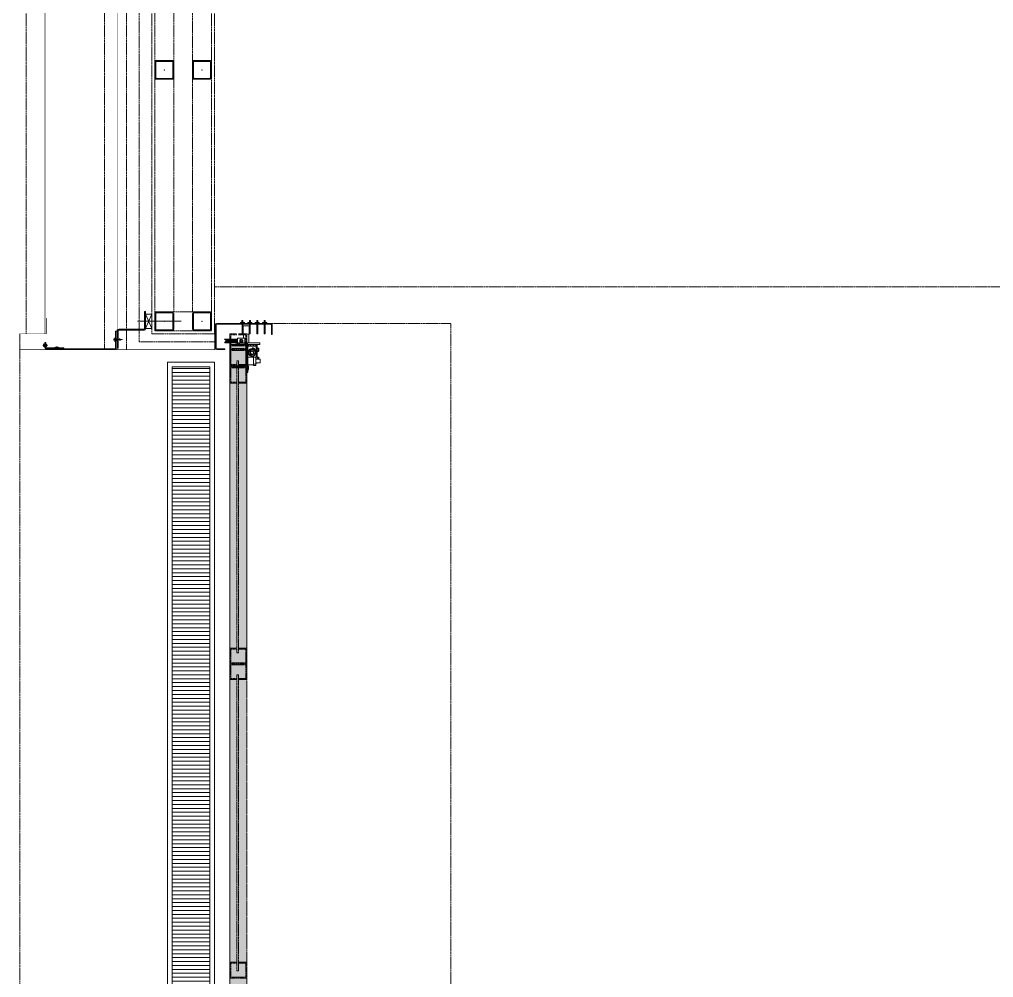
# Model space of a CAD drawing. Extents: x -1457 to 23780, y -2071 to 4205.
# Drawn here: x 1120.4 to 1430.4, y 1625.1 to 1930 of the extents above; entities that cross this region are included whole.
import ezdxf
from ezdxf.xclip import XClip

# ---------------------------------------------------------------- set-up
doc = ezdxf.new("R2010")
doc.units = 0
doc.header["$MEASUREMENT"] = 0
doc.header["$XCLIPFRAME"] = 0
doc.linetypes.add('HIDDEN', pattern=[0.375, 0.25, -0.125])
doc.layers.get('0').update_dxf_attribs({"color": 9, "lineweight": 9})
doc.layers.add('M-TEFRIS2-015', color=129, linetype='Continuous', lineweight=9)

# ---------------------------------------------------------------- blocks, each defined once
blk = doc.blocks.new('p-ızgara 1')
h = blk.add_hatch()
h.set_pattern_fill('ANSI31', color=256, scale=10, angle=225, style=0)
h.set_pattern_definition([(270, (-1308.5183, 1064.6868), (1.25, -4e-16), [])])
h.paths.add_polyline_path([(1.5, 13.5), (1.5, 1.5), (394.5, 1.5), (394.5, 13.5)])
for points in [[(0, 15), (0, 0), (396, 0), (396, 15)], [(1.5, 13.5), (1.5, 1.5), (394.5, 1.5), (394.5, 13.5)]]:
    blk.add_lwpolyline(points, close=True)
blk = doc.blocks.new('p-seksiyonel kapı profil')
for p, q in [((-13.26, 6.34), (-13.5, 6.34)), ((-13.5, 3.27), (-13.5, 6.34)), ((-13.5, 6.34), (-13.5, 5.67)), ((-13.5, 6.34), (-13.5, 6.34)), ((-13.26, 3.27), (-13.26, 6.34)), ((-13.02, 6.82), (-13.03, 6.82)), ((-13.02, 6.58), (-13.02, 6.82)), ((-13.02, 6.82), (4.13, 6.82)), ((-13.02, 6.58), (4.13, 6.58)), ((-11.79, 6.84), (-11.79, 7.08)), ((-11.25, 7.08), (-11.79, 7.08)), ((-11.79, 6.84), (-11.28, 6.84)), ((-11.28, 7.76), (-11.28, 7.08)), ((-11.28, 7.76), (-11.25, 7.76)), ((-11.25, 7.76), (-10.99, 7.76)), ((-11.25, 7.53), (-11.25, 7.76)), ((-11.25, 7.53), (-10.99, 7.53)), ((-11.25, 6.82), (-11.25, 7.53)), ((-11.25, 6.58), (-11.25, 3.51)), ((-11.01, 6.58), (-11.01, 3.51)), ((-10.99, 7.53), (-10.99, 7.76)), ((-10.99, 7.53), (-10.99, 6.84)), ((-10.71, 7.08), (-10.99, 7.08)), ((-10.71, 6.84), (-10.99, 6.84)), ((-10.71, 6.84), (-10.71, 7.08)), ((-10.71, 7.08), (-10.48, 7.08)), ((-10.71, 6.84), (-10.48, 6.84)), ((-10.48, 7.08), (-10.48, 6.84)), ((-9.42, 6.84), (-9.42, 7.08)), ((-8.89, 7.08), (-9.42, 7.08)), ((-9.42, 6.84), (-8.92, 6.84)), ((-8.92, 7.76), (-8.92, 7.08)), ((-8.92, 7.76), (-8.89, 7.76)), ((-8.89, 7.76), (-8.62, 7.76)), ((-8.89, 7.53), (-8.89, 7.76)), ((-8.89, 7.53), (-8.62, 7.53)), ((-8.89, 6.82), (-8.89, 7.53)), ((-8.89, 6.58), (-8.89, 3.51)), ((-8.65, 6.58), (-8.65, 3.51)), ((-8.62, 7.53), (-8.62, 7.76)), ((-8.62, 7.53), (-8.62, 6.84)), ((-8.35, 7.08), (-8.62, 7.08)), ((-8.35, 6.84), (-8.62, 6.84)), ((-8.35, 6.84), (-8.35, 7.08)), ((-8.35, 7.08), (-8.12, 7.08)), ((-8.35, 6.84), (-8.12, 6.84)), ((-8.12, 7.08), (-8.12, 6.84)), ((-7.06, 6.84), (-7.06, 7.08)), ((-6.53, 7.08), (-7.06, 7.08)), ((-7.06, 6.84), (-6.56, 6.84)), ((-6.56, 7.76), (-6.56, 7.08)), ((-6.56, 7.76), (-6.53, 7.76)), ((-6.53, 7.76), (-6.26, 7.76)), ((-6.53, 7.53), (-6.53, 7.76)), ((-6.53, 7.53), (-6.26, 7.53)), ((-6.53, 6.82), (-6.53, 7.53)), ((-6.53, 6.58), (-6.53, 3.51)), ((-6.29, 6.58), (-6.29, 3.51)), ((-6.26, 7.53), (-6.26, 7.76)), ((-6.26, 7.53), (-6.26, 6.84)), ((-5.99, 7.08), (-6.26, 7.08)), ((-5.99, 6.84), (-6.26, 6.84)), ((-5.99, 6.84), (-5.99, 7.08)), ((-5.99, 7.08), (-5.76, 7.08)), ((-5.99, 6.84), (-5.76, 6.84)), ((-5.76, 7.08), (-5.76, 6.84)), ((-4.7, 6.84), (-4.7, 7.08)), ((-4.16, 7.08), (-4.7, 7.08)), ((-4.7, 6.84), (-4.19, 6.84)), ((-4.19, 7.76), (-4.19, 7.08)), ((-4.19, 7.76), (-4.16, 7.76)), ((-4.16, 7.76), (-3.9, 7.76)), ((-4.16, 7.53), (-4.16, 7.76)), ((-4.16, 7.53), (-3.9, 7.53)), ((-4.16, 6.82), (-4.16, 7.53)), ((-4.16, 6.58), (-4.16, 3.51)), ((-3.93, 6.58), (-3.93, 3.51)), ((-3.9, 7.53), (-3.9, 7.76)), ((-3.9, 7.53), (-3.9, 6.84)), ((-3.63, 7.08), (-3.9, 7.08)), ((-3.63, 6.84), (-3.9, 6.84)), ((-3.63, 6.84), (-3.63, 7.08)), ((-3.63, 7.08), (-3.39, 7.08)), ((-3.63, 6.84), (-3.39, 6.84)), ((-3.39, 7.08), (-3.39, 6.84)), ((4.13, 6.58), (4.13, 6.82)), ((4.37, 6.34), (4.6, 6.34)), ((4.37, 6.34), (4.37, -1.04)), ((4.6, 6.34), (4.6, -1.04)), ((-13.5, 5.67), (-13.5, 5.49)), ((-13.5, 5.67), (-13.5, 5.67)), ((-13.5, 5.49), (-13.5, 5.49)), ((-13.26, 3.27), (-13.5, 3.27)), ((-11.01, 3.51), (-11.25, 3.51)), ((-8.65, 3.51), (-8.89, 3.51)), ((-6.29, 3.51), (-6.53, 3.51)), ((-6.14, 5.99), (-6.14, 3.39)), ((-6.14, 5.99), (-4.25, 5.99)), ((-6.14, 3.39), (-4.25, 3.39)), ((-6.03, 3.39), (-6.03, 0.6)), ((-5.67, 6.04), (-5.72, 5.99)), ((-5.67, 6.04), (-5.53, 6.04)), ((-5.53, 6.04), (-4.73, 6.04)), ((-4.68, 5.99), (-4.73, 6.04)), ((-4.37, 2.07), (-4.37, 3.39)), ((-4.25, 3.39), (-4.25, 5.99)), ((-3.93, 3.51), (-4.16, 3.51)), ((-9.63, 0.12), (-9.63, 0.59)), ((-9.63, 0.59), (-5.32, 0.59)), ((-9.63, 0.12), (-5.85, 0.12)), ((-6.03, 0.6), (-5.77, 0.6)), ((-5.85, -0.36), (-5.85, 0.12)), ((-5.82, 0.15), (-5.82, -0.36)), ((-5.79, 0.6), (-5.79, 0.59)), ((-5.79, 0.12), (-5.79, 0.15)), ((-5.79, 0.12), (-5.32, 0.12)), ((-5.79, -0.13), (-5.79, 0.12)), ((-5.77, 0.6), (-4.85, 0.6)), ((-5.06, 0), (-5.41, 0)), ((-5.32, 0.12), (-5.32, 0.59)), ((-4.85, 0.59), (-5.32, 0.59)), ((-5.32, 0.12), (-5.32, 0)), ((-5.32, 0.12), (-0.24, 0.12)), ((-4.89, 0), (-5.06, 0)), ((-4.83, 0), (-4.89, 0)), ((-4.85, 2.07), (-4.85, 0.59)), ((-4.85, 2.07), (-2.52, 2.07)), ((-4.85, 0.59), (-3.19, 0.59)), ((-4.85, 0.59), (-4.85, 0.47)), ((-4.85, 0.47), (-3.19, 0.47)), ((-4.84, 0.4), (-4.85, 0.47)), ((-4.84, 0.34), (-4.84, 0.4)), ((-4.83, 0.28), (-4.84, 0.34)), ((-4.83, 0.22), (-4.83, 0.28)), ((-4.82, 0.18), (-4.83, 0.22)), ((-4.81, 0), (-4.83, 0)), ((-4.81, 0.15), (-4.82, 0.18)), ((-4.8, 0.12), (-4.81, 0.15)), ((-4.55, 0), (-4.81, 0)), ((-4.78, 0.12), (-4.8, 0.12)), ((-4.53, 0), (-4.55, 0)), ((-4.47, 0), (-4.53, 0)), ((-3.36, 0), (-4.47, 0)), ((-4.13, 1.38), (-4.15, 1.24)), ((-4.15, 1.24), (-4.13, 1.1)), ((-4.07, 1.51), (-4.13, 1.38)), ((-4.13, 1.1), (-4.07, 0.97)), ((-3.97, 1.61), (-4.07, 1.51)), ((-4.04, 1.38), (-4.07, 1.24)), ((-4.07, 1.24), (-4.04, 1.1)), ((-4.07, 0.97), (-3.97, 0.87)), ((-3.98, 1.51), (-4.04, 1.38)), ((-4.04, 1.1), (-3.98, 0.97)), ((-3.89, 1.61), (-3.98, 1.51)), ((-3.98, 0.97), (-3.89, 0.87)), ((-3.85, 1.68), (-3.97, 1.61)), ((-3.97, 0.87), (-3.85, 0.8)), ((-3.77, 1.68), (-3.89, 1.61)), ((-3.89, 0.87), (-3.77, 0.8)), ((-3.72, 1.71), (-3.85, 1.68)), ((-3.85, 0.8), (-3.72, 0.77)), ((-3.84, 1.65), (-3.63, 1.44)), ((-3.63, 1.04), (-3.83, 0.83)), ((-3.64, 1.71), (-3.77, 1.68)), ((-3.77, 0.8), (-3.64, 0.77)), ((-3.58, 1.7), (-3.72, 1.71)), ((-3.72, 0.77), (-3.58, 0.78)), ((-3.26, 1.44), (-3.63, 1.44)), ((-3.26, 1.04), (-3.63, 1.04)), ((-3.45, 1.65), (-3.58, 1.7)), ((-3.58, 0.78), (-3.45, 0.83)), ((-3.22, 1.24), (-3.55, 1.24)), ((-3.34, 1.56), (-3.45, 1.65)), ((-3.45, 0.83), (-3.34, 0.92)), ((-3.23, 0), (-3.36, 0)), ((-3.26, 1.45), (-3.34, 1.56)), ((-3.34, 0.92), (-3.26, 1.04)), ((-3.22, 1.31), (-3.26, 1.45)), ((-3.26, 1.04), (-3.22, 1.17)), ((-3.13, 0), (-3.23, 0)), ((-3.22, 1.17), (-3.22, 1.31)), ((-3.19, 0.59), (-2.52, 0.59)), ((-3.19, 0.59), (-3.19, 0.47)), ((-3.19, 0.47), (-3.16, 0.41)), ((-3.16, 0.41), (-3.07, 0.35)), ((-2.71, 0), (-3.13, 0)), ((-3.07, 0.35), (-2.93, 0.3)), ((-2.93, 0.3), (-2.74, 0.25)), ((-2.74, 0.25), (-2.5, 0.21)), ((-2.29, 0), (-2.71, 0)), ((-2.52, 2.07), (-2.52, 0.59)), ((-2.52, 2.07), (-2.44, 2.07)), ((-2.52, 0.59), (-2.5, 0.59)), ((-2.44, 0.59), (-2.5, 0.59)), ((-2.5, 0.59), (-2.5, 0.21)), ((-2.5, 0.21), (-2.49, 0.17)), ((-2.49, 0.17), (-2.48, 0.14)), ((-2.48, 0.14), (-2.46, 0.12)), ((-2.46, 0.12), (-2.45, 0.12)), ((-2.44, 2.07), (-2.44, 0.59)), ((1.61, 1.83), (-2.44, 1.83)), ((1.62, 1.8), (-2.44, 1.8)), ((1.27, 1.44), (-2.44, 1.44)), ((1.18, 1.24), (-2.44, 1.24)), ((1.26, 1.04), (-2.44, 1.04)), ((1.62, 0.68), (-2.44, 0.68)), ((1.61, 0.65), (-2.44, 0.65)), ((-2.44, 0.59), (-2.44, 0.12)), ((-2.01, 0.59), (-2.44, 0.59)), ((-2.19, 0), (-2.29, 0)), ((-2.06, 0), (-2.19, 0)), ((-1.64, 0), (-2.06, 0)), ((-2.01, 0.59), (-2.01, 0.12)), ((-2.01, 0.59), (0, 0.59)), ((-1.69, 0.65), (-1.74, 0.59)), ((-1.53, 0), (-1.64, 0)), ((-0.95, 0), (-1.53, 0)), ((-0.89, 0), (-0.95, 0)), ((-0.87, 0), (-0.89, 0)), ((-0.6, 0), (-0.87, 0)), ((-0.62, 0.59), (-0.68, 0.65)), ((-0.58, 0), (-0.6, 0)), ((-0.52, 0), (-0.58, 0)), ((-0.36, 0), (-0.52, 0)), ((0, 0), (-0.36, 0)), ((-0.24, 0.12), (-0.24, 0)), ((-0.24, 0.12), (0, 0.12)), ((0, 0.12), (0, 0.59)), ((0, 0), (0, 0)), ((1.62, 0.68), (1.26, 1.04)), ((1.27, 1.44), (1.62, 1.8)), ((-9.19, -1.11), (-9.22, -1.11)), ((-9.22, -1.18), (-9.22, -1.11)), ((-9.22, -1.18), (-9.19, -1.12)), ((-9.22, -1.2), (-9.22, -1.18)), ((-9.19, -1.41), (-9.22, -1.2)), ((-9.22, -1.65), (-9.22, -1.2)), ((-9.22, -1.65), (-9.19, -1.42)), ((-9.22, -1.68), (-9.22, -1.65)), ((-9.19, -1.88), (-9.22, -1.68)), ((-9.22, -2.05), (-9.22, -1.68)), ((-9.22, -2.05), (-9.19, -1.88)), ((-9.2, -2.05), (-9.22, -2.06)), ((-9.22, -2.06), (-9.22, -2.05)), ((-9.19, -1.07), (-9.19, -1.12)), ((-9.19, -1.07), (-8.74, -1.07)), ((-9.19, -1.12), (-9.19, -1.11)), ((-9.19, -1.12), (-9.19, -1.16)), ((-9.19, -1.16), (-9.19, -1.42)), ((-9.19, -1.16), (-8.74, -1.16)), ((-9.19, -1.42), (-9.19, -1.41)), ((-9.19, -1.42), (-9.19, -1.67)), ((-9.19, -1.67), (-8.74, -1.67)), ((-9.19, -1.67), (-9.19, -1.88)), ((-9.19, -2.09), (-9.19, -1.88)), ((-9.19, -1.88), (-9.19, -1.88)), ((-9.19, -2.09), (-8.74, -2.09)), ((-8.74, -0.14), (-8.27, -0.14)), ((-8.74, -2.18), (-8.74, -0.14)), ((-8.74, -4.56), (-8.74, -2.18)), ((-8.74, -2.18), (-8.39, -2.18)), ((-8.39, -0.36), (-5.79, -0.36)), ((-8.39, -0.36), (-8.39, -0.4)), ((-8.39, -3.93), (-8.39, -0.4)), ((-8.39, -0.4), (-5.79, -0.4)), ((-8.28, -1.86), (-8.31, -2.07)), ((-8.31, -2.07), (-8.31, -2.16)), ((-8.28, -2.14), (-8.31, -2.35)), ((-8.31, -2.35), (-8.31, -2.56)), ((-8.31, -2.56), (-8.29, -2.67)), ((-8.21, -1.66), (-8.28, -1.86)), ((-8.21, -1.94), (-8.28, -2.14)), ((-8.28, -2.72), (-8.28, -2.71)), ((-8.22, -2.92), (-8.28, -2.72)), ((-8.27, -0.36), (-8.27, -0.14)), ((-8.13, -2.35), (-8.24, -2.6)), ((-8.24, -2.67), (-8.13, -2.41)), ((-8.24, -2.67), (-8.24, -2.6)), ((-8.16, -2.79), (-8.24, -2.67)), ((-8, -3.26), (-8.22, -2.92)), ((-8.1, -1.47), (-8.21, -1.66)), ((-8.1, -1.75), (-8.21, -1.94)), ((-8.21, -2.45), (-8.19, -2.24)), ((-8.21, -2.48), (-8.19, -2.27)), ((-8.21, -2.45), (-8.21, -2.48)), ((-8.19, -2.24), (-8.13, -2.03)), ((-8.19, -2.27), (-8.13, -2.06)), ((-8.13, -2.91), (-8.17, -2.77)), ((-7.91, -3.15), (-8.16, -2.79)), ((-8.13, -2.03), (-8.02, -1.83)), ((-8.13, -2.06), (-8.02, -1.86)), ((-8.02, -2.1), (-8.13, -2.35)), ((-8.13, -2.41), (-8, -2.15)), ((-8.02, -3.11), (-8.13, -2.91)), ((-7.96, -1.31), (-8.1, -1.47)), ((-7.96, -1.59), (-8.1, -1.75)), ((-8.09, -2.53), (-8.08, -2.4)), ((-8.09, -2.66), (-8.09, -2.53)), ((-8.07, -2.79), (-8.09, -2.66)), ((-8.08, -2.4), (-8.05, -2.27)), ((-8.03, -2.91), (-8.07, -2.79)), ((-8.05, -2.27), (-8, -2.15)), ((-7.98, -3.03), (-8.03, -2.91)), ((-8.02, -1.83), (-7.88, -1.66)), ((-8.02, -1.86), (-7.88, -1.69)), ((-8, -2.07), (-8.02, -2.1)), ((-7.88, -1.8), (-8, -2.07)), ((-8, -2.15), (-7.94, -2.03)), ((-8, -2.15), (-7.99, -2.11)), ((-7.99, -2.11), (-7.87, -1.87)), ((-7.91, -3.15), (-7.98, -3.03)), ((-7.8, -1.17), (-7.96, -1.31)), ((-7.8, -1.45), (-7.96, -1.59)), ((-7.94, -2.03), (-7.86, -1.93)), ((-7.76, -1.55), (-7.88, -1.8)), ((-7.88, -1.66), (-7.78, -1.57)), ((-7.88, -1.69), (-7.81, -1.63)), ((-7.87, -1.87), (-7.76, -1.62)), ((-7.86, -1.93), (-7.77, -1.83)), ((-7.62, -1.06), (-7.8, -1.17)), ((-7.62, -1.34), (-7.8, -1.45)), ((-7.77, -1.83), (-7.67, -1.75)), ((-7.49, -1.52), (-7.76, -1.55)), ((-7.76, -1.62), (-7.76, -1.55)), ((-7.76, -1.62), (-7.48, -1.6)), ((-7.74, -1.54), (-7.71, -1.52)), ((-7.71, -1.52), (-7.52, -1.42)), ((-7.68, -2.57), (-7.66, -2.41)), ((-7.67, -2.53), (-7.68, -2.49)), ((-7.67, -2.6), (-7.68, -2.52)), ((-7.66, -2.64), (-7.68, -2.52)), ((-7.66, -2.73), (-7.68, -2.57)), ((-7.67, -1.53), (-7.52, -1.45)), ((-7.67, -1.75), (-7.56, -1.68)), ((-7.62, -2.68), (-7.67, -2.53)), ((-7.62, -2.75), (-7.67, -2.6)), ((-7.66, -2.41), (-7.6, -2.26)), ((-7.59, -2.79), (-7.66, -2.64)), ((-7.59, -2.87), (-7.66, -2.73)), ((-7.42, -0.99), (-7.62, -1.06)), ((-7.42, -1.27), (-7.62, -1.34)), ((-7.62, -2.67), (-7.55, -2.73)), ((-7.52, -2.82), (-7.62, -2.68)), ((-7.52, -2.88), (-7.62, -2.75)), ((-7.6, -2.26), (-7.49, -2.14)), ((-7.59, -0.1), (-7.59, -0.36)), ((-7.59, -2.26), (-7.59, -2.53)), ((-7.54, -2.32), (-7.59, -2.46)), ((-7.59, -2.46), (-7.59, -2.61)), ((-7.59, -2.53), (-7.59, -2.7)), ((-7.59, -2.61), (-7.54, -2.75)), ((-7.49, -2.91), (-7.59, -2.79)), ((-7.49, -3), (-7.59, -2.87)), ((-7.57, -2.76), (-7.53, -2.79)), ((-7.56, -1.68), (-7.44, -1.63)), ((-7.46, -2.19), (-7.54, -2.32)), ((-7.54, -2.75), (-7.46, -2.87)), ((-7.53, -2.79), (-7.52, -2.8)), ((-7.52, -1.42), (-7.31, -1.36)), ((-7.52, -1.45), (-7.31, -1.39)), ((-7.45, -2.89), (-7.52, -2.82)), ((-7.4, -2.98), (-7.52, -2.88)), ((-7.22, -1.49), (-7.49, -1.52)), ((-7.49, -2.14), (-7.36, -2.04)), ((-7.36, -3.01), (-7.49, -2.91)), ((-7.36, -3.09), (-7.49, -3)), ((-7.48, -1.6), (-7.18, -1.57)), ((-7.34, -2.1), (-7.46, -2.19)), ((-7.46, -2.87), (-7.34, -2.97)), ((-7.44, -1.63), (-7.31, -1.59)), ((-7.21, -0.95), (-7.42, -0.99)), ((-7.21, -1.23), (-7.42, -1.27)), ((-7.25, -3.05), (-7.4, -2.98)), ((-7.36, -2.04), (-7.21, -1.99)), ((-7.21, -3.06), (-7.36, -3.01)), ((-7.21, -3.14), (-7.36, -3.09)), ((-7.2, -2.05), (-7.34, -2.1)), ((-7.34, -2.97), (-7.2, -3.02)), ((-7.31, -1.36), (-7.09, -1.33)), ((-7.31, -1.39), (-7.09, -1.37)), ((-7.31, -1.59), (-7.18, -1.57)), ((-7.09, -3.07), (-7.25, -3.05)), ((-7.18, -1.49), (-7.22, -1.49)), ((-7.13, -0.95), (-7.21, -0.95)), ((-6.99, -1.23), (-7.21, -1.23)), ((-7.21, -1.99), (-7.05, -1.98)), ((-7.05, -3.07), (-7.21, -3.06)), ((-7.05, -2.03), (-7.2, -2.05)), ((-7.2, -3.02), (-7.05, -3.03)), ((-6.89, -1.46), (-7.18, -1.49)), ((-7.18, -1.57), (-7.14, -1.57)), ((-7.18, -1.57), (-7.05, -1.57)), ((-7.14, -1.57), (-6.87, -1.54)), ((-7.09, -0.96), (-7.09, -0.94)), ((-7.09, -1.33), (-6.87, -1.36)), ((-7.09, -1.37), (-6.87, -1.39)), ((-6.93, -3.05), (-7.09, -3.07)), ((-7.05, -1.57), (-6.92, -1.58)), ((-7.05, -1.98), (-6.89, -2.01)), ((-6.91, -2.07), (-7.05, -2.03)), ((-7.05, -3.03), (-6.91, -3)), ((-6.89, -3.04), (-7.05, -3.07)), ((-6.78, -1.26), (-6.99, -1.23)), ((-6.79, -2.99), (-6.93, -3.05)), ((-6.92, -1.58), (-6.79, -1.61)), ((-6.78, -2.14), (-6.91, -2.07)), ((-6.91, -3), (-6.78, -2.92)), ((-6.61, -1.44), (-6.89, -1.46)), ((-6.89, -2.01), (-6.75, -2.08)), ((-6.75, -2.96), (-6.89, -3.04)), ((-6.75, -3.05), (-6.89, -3.12)), ((-6.87, -1.36), (-6.66, -1.42)), ((-6.87, -1.39), (-6.71, -1.43)), ((-6.87, -1.54), (-6.61, -1.51)), ((-6.79, -1.61), (-6.67, -1.66)), ((-6.66, -2.89), (-6.79, -2.99)), ((-6.58, -1.33), (-6.78, -1.26)), ((-6.67, -2.25), (-6.78, -2.14)), ((-6.78, -2.92), (-6.67, -2.82)), ((-6.75, -2.08), (-6.63, -2.19)), ((-6.63, -2.85), (-6.75, -2.96)), ((-6.63, -2.94), (-6.75, -3.05)), ((-6.66, -2.82), (-6.73, -2.89)), ((-6.67, -1.66), (-6.56, -1.72)), ((-6.61, -2.39), (-6.67, -2.25)), ((-6.67, -2.82), (-6.61, -2.68)), ((-6.66, -1.42), (-6.64, -1.43)), ((-6.57, -2.69), (-6.66, -2.82)), ((-6.66, -2.8), (-6.61, -2.76)), ((-6.57, -2.76), (-6.66, -2.89)), ((-6.63, -2.19), (-6.55, -2.33)), ((-6.63, -2.73), (-6.56, -2.67)), ((-6.55, -2.72), (-6.63, -2.85)), ((-6.55, -2.8), (-6.63, -2.94)), ((-6.61, -1.51), (-6.61, -1.44)), ((-6.52, -1.56), (-6.61, -1.44)), ((-6.61, -1.51), (-6.52, -1.63)), ((-6.59, -2.53), (-6.61, -2.39)), ((-6.61, -2.68), (-6.59, -2.53)), ((-6.59, -0.36), (-6.59, -0.1)), ((-6.59, -2.53), (-6.59, -2.26)), ((-6.59, -2.7), (-6.59, -2.53)), ((-6.39, -1.44), (-6.58, -1.33)), ((-6.58, -1.45), (-6.47, -1.52)), ((-6.51, -2.54), (-6.57, -2.69)), ((-6.51, -2.61), (-6.57, -2.76)), ((-6.56, -1.72), (-6.45, -1.8)), ((-6.55, -1.5), (-6.47, -1.55)), ((-6.55, -2.33), (-6.5, -2.48)), ((-6.5, -2.56), (-6.55, -2.72)), ((-6.5, -2.64), (-6.55, -2.8)), ((-6.27, -1.9), (-6.52, -1.56)), ((-6.52, -1.63), (-6.27, -1.99)), ((-6.5, -2.49), (-6.51, -2.54)), ((-6.5, -2.52), (-6.51, -2.61)), ((-6.5, -2.48), (-6.5, -2.64)), ((-6.5, -2.52), (-6.5, -2.56)), ((-6.47, -1.52), (-6.3, -1.66)), ((-6.47, -1.55), (-6.3, -1.69)), ((-6.45, -1.8), (-6.35, -1.89)), ((-6.23, -1.57), (-6.39, -1.44)), ((-6.35, -1.89), (-6.27, -1.99)), ((-6.24, -3.1), (-6.32, -3.2)), ((-6.19, -3.02), (-6.31, -3.26)), ((-6.3, -1.66), (-6.16, -1.83)), ((-6.3, -1.69), (-6.16, -1.86)), ((-6.18, -2.03), (-6.27, -1.9)), ((-6.27, -1.99), (-6.18, -2.11)), ((-6.27, -1.99), (-6.2, -2.1)), ((-6.18, -2.98), (-6.24, -3.1)), ((-6.09, -1.74), (-6.23, -1.57)), ((-6.2, -2.1), (-6.15, -2.22)), ((-6.18, -2.98), (-6.19, -3.02)), ((-5.94, -2.38), (-6.18, -2.03)), ((-6.18, -2.11), (-5.94, -2.45)), ((-6.05, -2.71), (-6.18, -2.98)), ((-6.13, -2.86), (-6.18, -2.98)), ((-6.16, -1.83), (-6.05, -2.02)), ((-6.16, -1.86), (-6.05, -2.05)), ((-6.05, -2.91), (-6.16, -3.1)), ((-6.15, -2.22), (-6.11, -2.34)), ((-6.1, -2.73), (-6.13, -2.86)), ((-6.11, -2.34), (-6.09, -2.47)), ((-6.09, -2.6), (-6.1, -2.73)), ((-5.98, -1.92), (-6.09, -1.74)), ((-6.09, -2.47), (-6.09, -2.6)), ((-6.08, -3.13), (-5.97, -2.95)), ((-6.05, -2.02), (-5.99, -2.23)), ((-6.05, -2.05), (-5.99, -2.26)), ((-5.94, -2.45), (-6.05, -2.71)), ((-5.99, -2.7), (-6.05, -2.91)), ((-5.99, -2.23), (-5.98, -2.29)), ((-5.99, -2.26), (-5.98, -2.29)), ((-5.97, -2.55), (-5.99, -2.7)), ((-5.91, -2.12), (-5.98, -1.92)), ((-5.97, -2.95), (-5.9, -2.74)), ((-5.94, -2.45), (-5.94, -2.38)), ((-5.92, -0.36), (-5.92, -0.09)), ((-5.87, -2.33), (-5.91, -2.12)), ((-5.85, -0.07), (-5.9, -0.07)), ((-5.9, -0.07), (-5.9, -0.36)), ((-5.9, -2.74), (-5.87, -2.53)), ((-5.86, -2.44), (-5.87, -2.33)), ((-5.87, -2.53), (-5.86, -2.44)), ((-5.79, -0.29), (-5.79, -0.13)), ((-5.79, -0.13), (-5.41, -0.13)), ((-5.79, -0.13), (-5.79, -0.16)), ((-5.79, -0.31), (-5.41, -0.31)), ((-5.79, -0.32), (-5.79, -0.36)), ((-5.79, -0.36), (-5.79, -0.4)), ((-5.79, -0.36), (-5.41, -0.36)), ((-5.79, -3.93), (-5.79, -0.4)), ((-5.7, -0.4), (-5.79, -0.4)), ((-5.61, -0.39), (-5.7, -0.4)), ((-5.53, -0.39), (-5.61, -0.39)), ((-5.46, -0.38), (-5.53, -0.39)), ((-5.41, -0.38), (-5.46, -0.38)), ((1.59, -1.51), (1.59, -1.27)), ((4.13, -1.27), (1.59, -1.27)), ((4.13, -1.51), (1.59, -1.51)), ((4.13, -1.27), (4.13, -1.51)), ((4.37, -1.04), (4.6, -1.04)), ((-8.27, -4.56), (-9.69, -4.56)), ((-9.69, -5.74), (-9.69, -4.56)), ((-9.69, -5.74), (-8.27, -5.74)), ((-9.19, -4), (-9.22, -3.94)), ((-9.22, -4.12), (-9.22, -3.94)), ((-9.22, -4.12), (-9.19, -4)), ((-9.22, -4.14), (-9.22, -4.12)), ((-9.19, -4.37), (-9.22, -4.14)), ((-9.22, -4.56), (-9.22, -4.14)), ((-9.21, -4.56), (-9.19, -4.37)), ((-9.19, -3.9), (-9.19, -4)), ((-9.19, -3.9), (-8.74, -3.9)), ((-9.19, -4), (-9.19, -4.1)), ((-9.19, -4), (-9.19, -4)), ((-9.19, -4.1), (-9.19, -4.37)), ((-9.19, -4.1), (-8.74, -4.1)), ((-9.19, -4.37), (-9.19, -4.56)), ((-9.19, -4.37), (-9.19, -4.37)), ((-8.74, -5.88), (-8.74, -5.74)), ((-8.74, -5.88), (-8.27, -5.88)), ((-8.39, -3.93), (-5.79, -3.93)), ((-8.27, -3.93), (-8.27, -6.14)), ((-7.56, -6.14), (-8.27, -6.14)), ((-8.27, -6.14), (-8.27, -6.63)), ((-7.88, -3.27), (-8.02, -3.11)), ((-7.68, -3.51), (-8, -3.26)), ((-7.83, -3.25), (-7.91, -3.15)), ((-7.82, -3.27), (-7.91, -3.15)), ((-7.77, -3.38), (-7.88, -3.27)), ((-7.73, -3.34), (-7.83, -3.25)), ((-7.57, -3.61), (-7.82, -3.27)), ((-7.62, -3.41), (-7.73, -3.34)), ((-7.63, -3.53), (-7.68, -3.51)), ((-7.51, -3.48), (-7.62, -3.41)), ((-7.3, -3.59), (-7.57, -3.61)), ((-7.56, -3.93), (-7.56, -6.14)), ((-5.79, -3.97), (-7.56, -3.97)), ((-7.56, -6.14), (-7.56, -6.63)), ((-7.38, -3.52), (-7.51, -3.48)), ((-7.29, -3.65), (-7.43, -3.6)), ((-7.26, -3.55), (-7.38, -3.52)), ((-7.04, -3.57), (-7.3, -3.59)), ((-6.88, -3.64), (-7.29, -3.65)), ((-7.13, -3.57), (-7.26, -3.55)), ((-7.09, -3.6), (-7.24, -3.59)), ((-7.05, -3.15), (-7.21, -3.14)), ((-7, -3.56), (-7.13, -3.57)), ((-6.87, -3.58), (-7.09, -3.6)), ((-6.89, -3.12), (-7.05, -3.15)), ((-7, -3.56), (-7.04, -3.57)), ((-6.7, -3.53), (-7, -3.56)), ((-6.87, -3.54), (-7, -3.56)), ((-6.51, -3.51), (-6.88, -3.64)), ((-6.74, -3.5), (-6.87, -3.54)), ((-6.72, -3.54), (-6.87, -3.58)), ((-6.62, -3.45), (-6.74, -3.5)), ((-6.42, -3.5), (-6.7, -3.53)), ((-6.51, -3.38), (-6.62, -3.45)), ((-6.41, -3.3), (-6.51, -3.38)), ((-6.31, -3.26), (-6.42, -3.5)), ((-6.32, -3.2), (-6.41, -3.3)), ((-6.18, -3.25), (-6.37, -3.41)), ((-6.16, -3.1), (-6.29, -3.27)), ((-6.17, -3.24), (-6.08, -3.13)), ((-5.79, -3.93), (-5.7, -3.93)), ((-5.79, -3.93), (-5.79, -4.01)), ((-5.79, -8.86), (-5.79, -4.01)), ((-5.79, -4.01), (-5.41, -4.01)), ((-5.7, -3.93), (-5.61, -3.92)), ((-5.61, -3.92), (-5.53, -3.92)), ((-5.53, -3.92), (-5.46, -3.91)), ((-5.46, -3.91), (-5.41, -3.91)), ((-7.56, -6.63), (-8.27, -6.63)), ((-7.56, -6.33), (-5.79, -6.33)), ((-5.92, -7.82), (-5.92, -6.82)), ((-5.85, -6.81), (-5.9, -6.81)), ((-5.9, -6.81), (-5.9, -7.84)), ((-5.9, -7.84), (-5.85, -7.84)), ((-5.85, -8.04), (-5.85, -6.61)), ((-5.82, -6.58), (-5.82, -8.07)), ((-5.79, -8.86), (-5.41, -8.86))]:
    blk.add_line(p, q)
for centre, radius, start, end in [((-13.02, 6.34), 0.473, 90, 180), ((-13.03, 6.34), 0.473, 90, 180), ((-13.02, 6.34), 0.236, 90, 180), ((-11.28, 6.81), 0.0295, 11.537, 90), ((-10.99, 6.81), 0.0295, 90, 168.463), ((-8.92, 6.81), 0.0295, 11.537, 90), ((-8.62, 6.81), 0.0295, 90, 168.463), ((-6.56, 6.81), 0.0295, 11.537, 90), ((-6.26, 6.81), 0.0295, 90, 168.463), ((-4.19, 6.81), 0.0295, 11.537, 90), ((-3.9, 6.81), 0.0295, 90, 168.463), ((4.13, 6.34), 0.473, 0, 90), ((4.13, 6.34), 0.236, 0, 90), ((-7.09, -0.1), 0.502, 153.6489, 180), ((-7.09, -0.1), 0.502, 0, 26.3511), ((-5.82, 0.12), 0.0295, 90, 180), ((-5.32, 0.12), 0.472, 90, 180), ((-3.84, 1.24), 0.295, 0.8144, 45), ((-3.84, 1.24), 0.295, 315.6236, 359.6289), ((1.47, 1.24), 0.295, 135, 179.1856), ((1.47, 1.24), 0.295, 180.3711, 224.3764), ((-5.9, -0.09), 0.0177, 90, 180), ((4.13, -1.04), 0.473, 270, 0), ((4.13, -1.04), 0.236, 270, 0), ((-5.9, -6.82), 0.0177, 90, 180), ((-5.9, -7.82), 0.0177, 180, 270), ((-5.82, -6.61), 0.0295, 90, 180), ((-5.82, -8.04), 0.0295, 180, 270)]:
    blk.add_arc(centre, radius, start, end)
blk = doc.blocks.new('prf-60x60')
for points in [[(-2.5, -6), (2.5, -6, 0.414214), (3, -5.5), (3, -0.5, 0.414214), (2.5, 0), (-2.5, 0, 0.414214), (-3, -0.5), (-3, -5.5, 0.414214)], [(-2.5, -5.7), (2.5, -5.7, 0.414214), (2.7, -5.5), (2.7, -0.5, 0.414214), (2.5, -0.3), (-2.5, -0.3, 0.414214), (-2.7, -0.5), (-2.7, -5.5, 0.414214)]]:
    blk.add_lwpolyline(points, format="xyb", close=True)
at = {"color": 252}
blk.add_point((0, -3), dxfattribs=at)
blk = doc.blocks.new('p- alum kaplama profil')
at = {"lineweight": 13}
blk.add_lwpolyline([(7.12, 12.59), (7.12, 26.49)], dxfattribs=at)
at = {"lineweight": 5}
blk.add_lwpolyline([(9.44, 15.16), (4.79, 15.16), (4.79, 17.16), (9.44, 17.16)], close=True, dxfattribs=at)
for points in [[(4.79, 15.16), (9.44, 17.16)], [(9.44, 15.16), (4.79, 17.16)]]:
    blk.add_lwpolyline(points, dxfattribs=at)
at = {"lineweight": 18}
blk.add_lwpolyline([(4.09, 6.16), (-1.41, 6.16), (-1.41, 6.46), (4.09, 6.46, 0.414214), (4.29, 6.66), (4.29, 14.66, -0.414214), (4.79, 15.16), (10.29, 15.16), (10.29, 14.86), (4.79, 14.86, 0.414214), (4.59, 14.66), (4.59, 6.66, -0.414214)], format="xyb", close=True, dxfattribs=at)
blk.add_lwpolyline([(-2.06, 5.56), (-2.06, -2.34), (-2.06, -15.69), (-1.66, -15.69), (-1.66, -2.34), (-1.66, 5.56), (-1.66, 5.56), (-1.66, 5.57), (-1.66, 5.57), (-1.66, 5.58), (-1.66, 5.58), (-1.65, 5.59), (-1.65, 5.59), (-1.65, 5.59), (-1.65, 5.6), (-1.65, 5.6), (-1.64, 5.61), (-1.64, 5.61), (-1.64, 5.62), (-1.64, 5.62), (-1.63, 5.62), (-1.63, 5.63), (-1.63, 5.63), (-1.62, 5.63), (-1.62, 5.64), (-1.61, 5.64), (-1.61, 5.64), (-1.61, 5.64), (-1.6, 5.65), (-1.6, 5.65), (-1.59, 5.65), (-1.59, 5.65), (-1.58, 5.65), (-1.58, 5.65), (-1.57, 5.66), (-1.57, 5.66), (-1.56, 5.66), (-1.56, 5.66), (3.94, 5.66), (3.94, 6.06), (-1.56, 6.06), (-1.58, 6.06), (-1.61, 6.05), (-1.63, 6.05), (-1.66, 6.05), (-1.68, 6.04), (-1.7, 6.03), (-1.73, 6.03), (-1.75, 6.02), (-1.77, 6.01), (-1.79, 6), (-1.82, 5.99), (-1.84, 5.97), (-1.86, 5.96), (-1.88, 5.94), (-1.89, 5.93), (-1.91, 5.91), (-1.93, 5.89), (-1.95, 5.87), (-1.96, 5.85), (-1.97, 5.83), (-1.99, 5.81), (-2, 5.79), (-2.01, 5.77), (-2.02, 5.75), (-2.03, 5.72), (-2.04, 5.7), (-2.04, 5.68), (-2.05, 5.65), (-2.05, 5.63), (-2.06, 5.61), (-2.06, 5.58)], close=True)
blk.add_lwpolyline([(-1.66, -2.34), (-2.06, -2.34)])
for points in [[(-2.36, -10.84), (-2.36, -16.39), (-2.36, -16.39, -0.414214), (-2.51, -16.54), (-2.51, -16.54), (-4.06, -16.54), (-4.06, -16.84), (-2.51, -16.84), (-2.51, -16.84, 0.414214), (-2.06, -16.39), (-2.06, -10.84)], [(-1.36, -10.84), (-1.66, -10.84), (-1.66, -16.39, 0.414214), (-1.21, -16.84), (-1.21, -16.84), (0.34, -16.84), (0.34, -16.54), (-1.21, -16.54), (-1.21, -16.54, -0.414214), (-1.36, -16.39), (-1.36, -16.39)]]:
    blk.add_lwpolyline(points, format="xyb", close=True)
for points in [[(1.61, 6.87, -10), (0.98, 6.96, -10)], [(1.56, 7.05, -10), (1.02, 7.13, -10)], [(1.05, 6.91, -10), (1.29, 7.56, -10)], [(1.29, 4.93, -10), (1.29, 7.8, -10)], [(1.53, 6.82, -10), (1.29, 7.56, -10)], [(1.29, 6.16, -10), (1.29, 6.26, -10)], [(0.67, 5.66, -10), (1.91, 5.66, -10)], [(0.67, 5.66, -10), (0.67, 5.64, -10), (0.67, 5.62, -10), (0.67, 5.6, -10), (0.68, 5.58, -10), (0.68, 5.56, -10), (0.69, 5.54, -10), (0.69, 5.52, -10), (0.7, 5.5, -10), (0.7, 5.48, -10), (0.71, 5.46, -10), (0.72, 5.45, -10), (0.73, 5.43, -10), (0.74, 5.41, -10), (0.75, 5.4, -10), (0.76, 5.38, -10), (0.77, 5.36, -10), (0.79, 5.35, -10), (0.8, 5.33, -10), (0.81, 5.32, -10), (0.83, 5.31, -10), (0.84, 5.29, -10), (0.86, 5.28, -10), (0.87, 5.27, -10), (0.89, 5.26, -10), (0.91, 5.25, -10), (0.92, 5.24, -10), (0.94, 5.23, -10), (0.96, 5.22, -10), (0.98, 5.21, -10), (1, 5.21, -10), (1.02, 5.2, -10), (1.03, 5.2, -10)], [(0.96, 5.66, -10), (0.97, 5.66, -10), (0.97, 5.66, -10), (0.97, 5.66, -10), (0.98, 5.66, -10), (0.98, 5.66, -10), (0.99, 5.66, -10), (0.99, 5.66, -10), (1, 5.66, -10), (1, 5.67, -10), (1, 5.67, -10), (1.01, 5.67, -10), (1.01, 5.67, -10), (1.01, 5.67, -10), (1.02, 5.68, -10), (1.02, 5.68, -10), (1.02, 5.68, -10), (1.03, 5.69, -10), (1.03, 5.69, -10), (1.03, 5.69, -10), (1.04, 5.7, -10), (1.04, 5.7, -10), (1.04, 5.7, -10), (1.04, 5.71, -10), (1.04, 5.71, -10), (1.05, 5.72, -10), (1.05, 5.72, -10), (1.05, 5.72, -10), (1.05, 5.73, -10), (1.05, 5.73, -10), (1.05, 5.74, -10), (1.05, 5.74, -10), (1.05, 5.75, -10)], [(1.33, 5.85, -10), (0.98, 5.88, -10)], [(1.03, 5.2, -10), (1.04, 5.2, -10), (1.05, 5.19, -10), (1.05, 5.19, -10), (1.06, 5.19, -10), (1.06, 5.19, -10), (1.07, 5.19, -10), (1.07, 5.19, -10), (1.08, 5.19, -10), (1.08, 5.19, -10), (1.09, 5.19, -10), (1.09, 5.18, -10), (1.1, 5.18, -10), (1.1, 5.18, -10), (1.11, 5.18, -10), (1.11, 5.18, -10), (1.12, 5.18, -10), (1.12, 5.18, -10), (1.13, 5.18, -10), (1.13, 5.18, -10), (1.14, 5.18, -10), (1.15, 5.18, -10), (1.15, 5.18, -10), (1.16, 5.17, -10), (1.16, 5.17, -10), (1.17, 5.17, -10), (1.17, 5.17, -10), (1.18, 5.17, -10), (1.18, 5.17, -10), (1.19, 5.17, -10), (1.19, 5.17, -10), (1.2, 5.17, -10), (1.2, 5.17, -10)], [(1.05, 5.83, -10), (1.05, 6.01, -10)], [(1.05, 5.75, -10), (1.05, 5.83, -10)], [(1.2, 5.17, -10), (1.2, 5.2, -10)], [(1.38, 5.2, -10), (1.2, 5.2, -10)], [(1.38, 5.17, -10), (1.38, 5.2, -10)], [(1.38, 5.17, -10), (1.38, 5.17, -10), (1.39, 5.17, -10), (1.39, 5.17, -10), (1.4, 5.17, -10), (1.41, 5.17, -10), (1.41, 5.17, -10), (1.42, 5.17, -10), (1.42, 5.17, -10), (1.43, 5.17, -10), (1.43, 5.18, -10), (1.44, 5.18, -10), (1.44, 5.18, -10), (1.45, 5.18, -10), (1.45, 5.18, -10), (1.46, 5.18, -10), (1.46, 5.18, -10), (1.47, 5.18, -10), (1.47, 5.18, -10), (1.48, 5.18, -10), (1.48, 5.18, -10), (1.49, 5.18, -10), (1.5, 5.19, -10), (1.5, 5.19, -10), (1.51, 5.19, -10), (1.51, 5.19, -10), (1.52, 5.19, -10), (1.52, 5.19, -10), (1.53, 5.19, -10), (1.53, 5.19, -10), (1.54, 5.19, -10), (1.54, 5.2, -10), (1.55, 5.2, -10)], [(1.53, 5.75, -10), (1.53, 5.92, -10)], [(1.53, 5.75, -10), (1.53, 5.74, -10), (1.53, 5.74, -10), (1.53, 5.73, -10), (1.53, 5.73, -10), (1.53, 5.72, -10), (1.54, 5.72, -10), (1.54, 5.72, -10), (1.54, 5.71, -10), (1.54, 5.71, -10), (1.54, 5.7, -10), (1.54, 5.7, -10), (1.55, 5.7, -10), (1.55, 5.69, -10), (1.55, 5.69, -10), (1.55, 5.69, -10), (1.56, 5.68, -10), (1.56, 5.68, -10), (1.56, 5.68, -10), (1.57, 5.67, -10), (1.57, 5.67, -10), (1.58, 5.67, -10), (1.58, 5.67, -10), (1.58, 5.67, -10), (1.59, 5.66, -10), (1.59, 5.66, -10), (1.6, 5.66, -10), (1.6, 5.66, -10), (1.6, 5.66, -10), (1.61, 5.66, -10), (1.61, 5.66, -10), (1.62, 5.66, -10), (1.62, 5.66, -10)], [(1.55, 5.2, -10), (1.57, 5.2, -10), (1.59, 5.21, -10), (1.6, 5.21, -10), (1.62, 5.22, -10), (1.64, 5.23, -10), (1.66, 5.24, -10), (1.68, 5.25, -10), (1.69, 5.26, -10), (1.71, 5.27, -10), (1.73, 5.28, -10), (1.74, 5.29, -10), (1.76, 5.31, -10), (1.77, 5.32, -10), (1.78, 5.33, -10), (1.8, 5.35, -10), (1.81, 5.36, -10), (1.82, 5.38, -10), (1.83, 5.4, -10), (1.84, 5.41, -10), (1.85, 5.43, -10), (1.86, 5.45, -10), (1.87, 5.46, -10), (1.88, 5.48, -10), (1.89, 5.5, -10), (1.89, 5.52, -10), (1.9, 5.54, -10), (1.9, 5.56, -10), (1.9, 5.58, -10), (1.91, 5.6, -10), (1.91, 5.62, -10), (1.91, 5.64, -10), (1.91, 5.66, -10)], [(-1.36, -13.04, 0), (-1.36, -12.37, 0)], [(-1.36, -13.72, 0), (-1.32, -13.68, 0), (-1.29, -13.65, 0), (-1.26, -13.61, 0), (-1.23, -13.58, 0), (-1.2, -13.54, 0), (-1.18, -13.5, 0), (-1.16, -13.45, 0), (-1.14, -13.41, 0), (-1.12, -13.37, 0), (-1.1, -13.32, 0), (-1.09, -13.28, 0), (-1.08, -13.23, 0), (-1.07, -13.18, 0), (-1.06, -13.14, 0), (-1.06, -13.09, 0), (-1.06, -13.04, 0), (-1.06, -12.99, 0), (-1.06, -12.95, 0), (-1.07, -12.9, 0), (-1.08, -12.85, 0), (-1.09, -12.81, 0), (-1.1, -12.76, 0), (-1.12, -12.72, 0), (-1.14, -12.67, 0), (-1.16, -12.63, 0), (-1.18, -12.59, 0), (-1.2, -12.55, 0), (-1.23, -12.51, 0), (-1.26, -12.47, 0), (-1.29, -12.43, 0), (-1.32, -12.4, 0), (-1.36, -12.37, 0)], [(-2.86, -13.04, 0), (-0.86, -13.04, 0)], [(-2.36, -12.52, 0), (-2.4, -12.53, 0), (-2.43, -12.56, 0), (-2.47, -12.58, 0), (-2.5, -12.6, 0), (-2.53, -12.63, 0), (-2.56, -12.66, 0), (-2.59, -12.69, 0), (-2.61, -12.73, 0), (-2.63, -12.76, 0), (-2.65, -12.8, 0), (-2.67, -12.84, 0), (-2.68, -12.88, 0), (-2.69, -12.92, 0), (-2.7, -12.96, 0), (-2.71, -13, 0), (-2.71, -13.04, 0), (-2.71, -13.08, 0), (-2.7, -13.13, 0), (-2.69, -13.17, 0), (-2.68, -13.21, 0), (-2.67, -13.25, 0), (-2.65, -13.28, 0), (-2.63, -13.32, 0), (-2.61, -13.36, 0), (-2.59, -13.39, 0), (-2.56, -13.42, 0), (-2.53, -13.45, 0), (-2.5, -13.48, 0), (-2.47, -13.51, 0), (-2.43, -13.53, 0), (-2.4, -13.55, 0), (-2.36, -13.57, 0)], [(-2.36, -13.04, 0), (-2.36, -12.52, 0)], [(-2.36, -13.04, 0), (-2.36, -12.73, 0)], [(-2.36, -12.73, 0), (-2.36, -13.04, 0)], [(-1.36, -12.73, 0), (-2.36, -12.73, 0)], [(-2.36, -13.04, 0), (-2.36, -13.36, 0)], [(-2.36, -13.04, 0), (-2.36, -13.57, 0)], [(-2.36, -13.36, 0), (-2.36, -13.04, 0)], [(-1.36, -13.36, 0), (-2.36, -13.36, 0)], [(-1.36, -13.04, 0), (-1.36, -13.72, 0)], [(-3.84, -17.04, 0), (-3.81, -17.07, 0), (-3.78, -17.1, 0), (-3.75, -17.12, 0), (-3.72, -17.15, 0), (-3.69, -17.17, 0), (-3.66, -17.19, 0), (-3.62, -17.21, 0), (-3.59, -17.23, 0), (-3.55, -17.24, 0), (-3.52, -17.26, 0), (-3.48, -17.27, 0), (-3.44, -17.28, 0), (-3.4, -17.28, 0), (-3.36, -17.29, 0), (-3.32, -17.29, 0), (-3.29, -17.29, 0), (-3.25, -17.29, 0), (-3.21, -17.29, 0), (-3.17, -17.28, 0), (-3.13, -17.28, 0), (-3.09, -17.27, 0), (-3.06, -17.26, 0), (-3.02, -17.24, 0), (-2.98, -17.23, 0), (-2.95, -17.21, 0), (-2.91, -17.19, 0), (-2.88, -17.17, 0), (-2.85, -17.15, 0), (-2.82, -17.12, 0), (-2.79, -17.1, 0), (-2.76, -17.07, 0), (-2.73, -17.04, 0)], [(-3.29, -17.04, 0), (-3.84, -17.04, 0)], [(-2.85, -16.54, 0), (-2.86, -16.51, 0), (-2.87, -16.47, 0), (-2.89, -16.44, 0), (-2.91, -16.41, 0), (-2.93, -16.38, 0), (-2.96, -16.35, 0), (-2.98, -16.33, 0), (-3.01, -16.31, 0), (-3.04, -16.29, 0), (-3.07, -16.27, 0), (-3.11, -16.25, 0), (-3.14, -16.24, 0), (-3.18, -16.23, 0), (-3.21, -16.22, 0), (-3.25, -16.22, 0), (-3.29, -16.22, 0), (-3.32, -16.22, 0), (-3.36, -16.22, 0), (-3.39, -16.23, 0), (-3.43, -16.24, 0), (-3.46, -16.25, 0), (-3.5, -16.27, 0), (-3.53, -16.29, 0), (-3.56, -16.31, 0), (-3.59, -16.33, 0), (-3.61, -16.35, 0), (-3.64, -16.38, 0), (-3.66, -16.41, 0), (-3.68, -16.44, 0), (-3.7, -16.47, 0), (-3.71, -16.51, 0), (-3.73, -16.54, 0)], [(-3.29, -16.54, 0), (-3.73, -16.54, 0)], [(-3.29, -16.54, 0), (-3.55, -16.54, 0)], [(-3.55, -16.54, 0), (-3.29, -16.54, 0)], [(-3.55, -17.04, 0), (-3.55, -16.54, 0)], [(-3.29, -17.54, 0), (-3.29, -16.04, 0)], [(-3.29, -16.54, 0), (-2.85, -16.54, 0)], [(-3.29, -16.54, 0), (-3.03, -16.54, 0)], [(-3.03, -16.54, 0), (-3.29, -16.54, 0)], [(-3.29, -17.04, 0), (-2.73, -17.04, 0)], [(-3.03, -17.04, 0), (-3.03, -16.54, 0)], [(-0.56, -17.04, 0), (-1.11, -17.04, 0)], [(0, -17.04, 0), (-0.03, -17.07, 0), (-0.06, -17.1, 0), (-0.09, -17.12, 0), (-0.12, -17.15, 0), (-0.15, -17.17, 0), (-0.18, -17.19, 0), (-0.22, -17.21, 0), (-0.25, -17.23, 0), (-0.29, -17.24, 0), (-0.33, -17.26, 0), (-0.36, -17.27, 0), (-0.4, -17.28, 0), (-0.44, -17.28, 0), (-0.48, -17.29, 0), (-0.52, -17.29, 0), (-0.56, -17.29, 0), (-0.59, -17.29, 0), (-0.63, -17.29, 0), (-0.67, -17.28, 0), (-0.71, -17.28, 0), (-0.75, -17.27, 0), (-0.79, -17.26, 0), (-0.82, -17.24, 0), (-0.86, -17.23, 0), (-0.89, -17.21, 0), (-0.93, -17.19, 0), (-0.96, -17.17, 0), (-0.99, -17.15, 0), (-1.02, -17.12, 0), (-1.05, -17.1, 0), (-1.08, -17.07, 0), (-1.11, -17.04, 0)], [(-1, -16.54, 0), (-0.98, -16.51, 0), (-0.97, -16.47, 0), (-0.95, -16.44, 0), (-0.93, -16.41, 0), (-0.91, -16.38, 0), (-0.88, -16.35, 0), (-0.86, -16.33, 0), (-0.83, -16.31, 0), (-0.8, -16.29, 0), (-0.77, -16.27, 0), (-0.73, -16.25, 0), (-0.7, -16.24, 0), (-0.66, -16.23, 0), (-0.63, -16.22, 0), (-0.59, -16.22, 0), (-0.56, -16.22, 0), (-0.52, -16.22, 0), (-0.48, -16.22, 0), (-0.45, -16.23, 0), (-0.41, -16.24, 0), (-0.38, -16.25, 0), (-0.34, -16.27, 0), (-0.31, -16.29, 0), (-0.28, -16.31, 0), (-0.25, -16.33, 0), (-0.23, -16.35, 0), (-0.2, -16.38, 0), (-0.18, -16.41, 0), (-0.16, -16.44, 0), (-0.14, -16.47, 0), (-0.13, -16.51, 0), (-0.12, -16.54, 0)], [(-0.56, -16.54, 0), (-1, -16.54, 0)], [(-0.56, -16.54, 0), (-0.82, -16.54, 0)], [(-0.82, -16.54, 0), (-0.56, -16.54, 0)], [(-0.82, -17.04, 0), (-0.82, -16.54, 0)], [(-0.56, -17.54, 0), (-0.56, -16.04, 0)], [(-0.56, -16.54, 0), (-0.3, -16.54, 0)], [(-0.56, -16.54, 0), (-0.12, -16.54, 0)], [(-0.3, -16.54, 0), (-0.56, -16.54, 0)], [(-0.56, -17.04, 0), (0, -17.04, 0)], [(-0.3, -17.04, 0), (-0.3, -16.54, 0)]]:
    blk.add_polyline3d(points)

msp = doc.modelspace()

# ---------------------------------------------------------------- hatches: boundary and pattern name
at = {"layer": 'M-TEFRIS2-015', "linetype": 'HIDDEN', "lineweight": 0}
msp.add_hatch(color=256, dxfattribs=at).paths.add_polyline_path([(1192.72, 1423.48), (1192.72, 1826.51), (1187.31, 1826.51), (1187.31, 1423.48)])

# ---------------------------------------------------------------- linework, layer by layer
for points in [[(1154.5, 1825), (1154.5, 2080)], [(1147.5, 1825), (1147.5, 2079.8)], [(1158.5, 1827.5), (1158.38, 2075.5), (1158.38, 2075.5)], [(1182.5, 1945), (1182.5, 1830), (1162.5, 1830), (1162.5, 2075)], [(1182.5, 1945), (1181.5, 1945), (1181.5, 1831), (1163.5, 1831), (1163.5, 2074)], [(1169.5, 2068), (1198.76, 2068), (1198.76, 2031), (1175.5, 2031), (1175.5, 1837), (1169.5, 1837), (1169.5, 2071)], [(1122.5, 1830), (1122.5, 2070)], [(1191.23, 1416.64), (1257.7, 1416.64), (1257.7, 1833.33), (1191.23, 1833.33)], [(1120.5, 1420), (1120.5, 1830)], [(1187.31, 1824.99), (1187.31, 1829.99), (1189.56, 1829.99)], [(1190.06, 1829.99), (1192.72, 1829.99), (1192.72, 1824.99), (1187.31, 1824.99)], [(1190.06, 1829.99), (1192.72, 1829.99), (1192.72, 1824.99), (1187.31, 1824.99), (1187.31, 1829.99), (1189.56, 1829.99)], [(1190.06, 1829.69), (1192.42, 1829.69), (1192.42, 1825.29), (1187.61, 1825.29), (1187.61, 1829.69), (1189.56, 1829.69)], [(1158.5, 1827.5), (1182.5, 1827.5)], [(1192.72, 1826.51), (1187.31, 1826.51), (1187.31, 1819.51), (1192.72, 1819.51), (1192.72, 1826.51)], [(1190.06, 1819.99), (1192.72, 1819.99), (1192.72, 1824.99), (1187.31, 1824.99), (1187.31, 1819.99), (1189.56, 1819.99)], [(1190.06, 1820.29), (1192.42, 1820.29), (1192.42, 1824.69), (1187.61, 1824.69), (1187.61, 1820.29), (1189.56, 1820.29)], [(1187.31, 1819.99), (1187.31, 1729.99)], [(1192.72, 1819.99), (1192.72, 1729.99)], [(1190.06, 1814.31), (1192.72, 1814.31), (1192.72, 1819.51), (1187.31, 1819.51), (1187.31, 1814.31), (1189.56, 1814.31)], [(1190.06, 1814.61), (1192.42, 1814.61), (1192.42, 1819.21), (1187.61, 1819.21), (1187.61, 1814.61), (1189.56, 1814.61)], [(1190.06, 1729.99), (1192.72, 1729.99), (1192.72, 1724.99), (1187.31, 1724.99), (1187.31, 1729.99), (1189.56, 1729.99)], [(1190.06, 1729.69), (1192.42, 1729.69), (1192.42, 1725.29), (1187.61, 1725.29), (1187.61, 1729.69), (1189.56, 1729.69)], [(1190.06, 1719.99), (1192.72, 1719.99), (1192.72, 1724.99), (1187.31, 1724.99), (1187.31, 1719.99), (1189.56, 1719.99)], [(1190.06, 1720.29), (1192.42, 1720.29), (1192.42, 1724.69), (1187.61, 1724.69), (1187.61, 1720.29), (1189.56, 1720.29)], [(1190.06, 1627.29), (1190.06, 1721.49), (1189.56, 1721.49), (1189.56, 1627.29), (1190.06, 1627.29)], [(1187.31, 1719.89), (1187.31, 1435.68)], [(1192.72, 1719.99), (1192.72, 1435.68)], [(1190.06, 1629.99), (1192.72, 1629.99), (1192.72, 1624.99), (1187.31, 1624.99), (1187.31, 1629.99), (1189.56, 1629.99)], [(1190.06, 1629.69), (1192.42, 1629.69), (1192.42, 1625.29), (1187.61, 1625.29), (1187.61, 1629.69), (1189.56, 1629.69)]]:
    msp.add_lwpolyline(points, dxfattribs=at)
for points, const_width in [([(1151.5, 1825), (1151.5, 2075)], 0.1), ([(1128.5, 1830), (1128.5, 2070)], 0.2), ([(1182.5, 1833.33), (1182.5, 1825), (1120.5, 1825), (1120.5, 1830), (1128.9, 1830), (1128.9, 1835)], 0.2)]:
    msp.add_lwpolyline(points, dxfattribs=dict(at, const_width=const_width))
for points in [[(1947.5, 1845), (1182.5, 1845), (1182.5, 1945), (1947.5, 1945)], [(1192.72, 1423.48), (1192.72, 1826.51), (1187.31, 1826.51), (1187.31, 1423.48)], [(1192.42, 1826.21), (1187.61, 1826.21), (1187.61, 1819.81), (1192.42, 1819.81)], [(1189.56, 1821.39), (1189.56, 1728.49), (1190.06, 1728.49), (1190.06, 1821.39)]]:
    msp.add_lwpolyline(points, close=True, dxfattribs=at)

# ---------------------------------------------------------------- block references
for p in [(1166.5, 1917), (1178.5, 1917), (1166.5, 1837), (1178.5, 1837)]:
    msp.add_blockref('prf-60x60', p, dxfattribs=at)
ref = msp.add_blockref('p- alum kaplama profil', (1145.34, 1826.86), dxfattribs=dict(at, xscale=-1, rotation=270))
XClip(ref).set_block_clipping_path([(-1.8587104006, -24.8410378748), (16.141291083, 29.6589621254)])
at = {"layer": 'M-TEFRIS2-015', "linetype": 'HIDDEN', "lineweight": 0, "xscale": -1}
msp.add_blockref('p-seksiyonel kapı profil', (1187.31, 1826.51), dxfattribs=at)
at = {"layer": 'M-TEFRIS2-015', "linetype": 'HIDDEN', "lineweight": 0, "rotation": 90}
msp.add_blockref('p-ızgara 1', (1182.5, 1425), dxfattribs=at)

doc.saveas('drawing.dxf')
